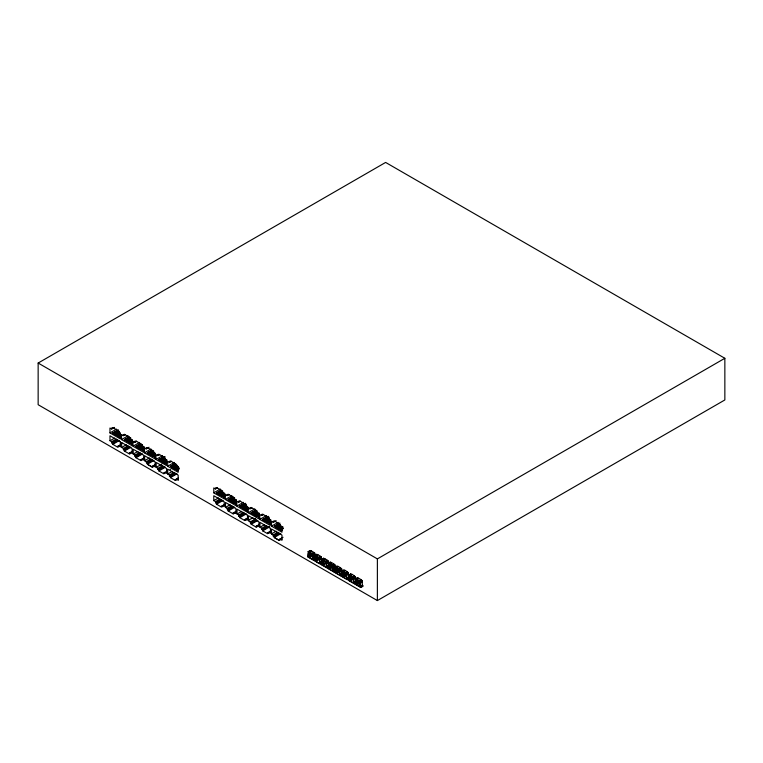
<?xml version="1.0" encoding="UTF-8"?>
<svg xmlns="http://www.w3.org/2000/svg" width="763" height="763" viewBox="0 0 763 763"><rect width="100%" height="100%" fill="white"/><g stroke="black" fill="none" stroke-linecap="round" stroke-linejoin="round"><path stroke-width="1.14" d="M281.967 539.918L280.221 538.916L281.967 539.966L281.967 535.082L271.514 528.997L271.514 533.938L273.259 534.939L273.259 536.093M224.36 504.572L221.489 506.231L221.489 507.099L216.511 504.19L215.509 501.596M280.231 538.964L280.231 540.109L279.229 539.489L283.044 537.286M279.897 533.356L274.251 536.618L274.251 537.524L279.229 540.404L279.229 539.489M266.411 525.554L261.719 528.273L262.71 530.867L267.689 533.738L267.689 532.87L270.56 531.21M220.211 498.926L215.509 501.634L213.774 500.595L213.774 495.74L224.227 501.777L224.227 506.67L222.481 505.621L222.481 506.813L221.489 506.231M215.509 502.788L221.156 499.527M216.511 504.219L223.092 500.423M323.34 563.285C326.306 563.933 320.832 563.867 321.824 564.496L321.824 561.33L322.577 561.759L324.561 560.614M330.017 567.138C332.973 567.786 327.499 567.71 328.5 568.34L330.484 567.195M343.436 574.882C348.147 575.378 336.235 576.704 343.417 574.653M235.071 512.793L233.182 513.88L228.223 510.952L227.212 508.416L225.486 507.357L225.486 502.474L235.92 508.559L235.92 513.451L234.203 512.393L234.203 513.537L233.201 512.965L236.063 511.353M227.231 508.368L231.914 505.707M227.212 509.57L232.858 506.308M228.204 510.142L233.85 506.89M228.204 511.01L234.794 507.204M233.182 513.88L233.182 513.022M267.689 532.87L268.681 533.451L268.681 532.297L270.426 533.308L270.426 528.416L259.973 522.388L259.973 527.271L264.666 524.553M261.719 529.427L267.346 526.165M262.71 529.999L268.347 526.737M262.71 530.867L269.282 527.052M38.15 363.045L385.62 162.433L724.85 358.286L724.85 399.955L377.38 600.567L38.15 404.714L38.15 363.045L377.38 558.898L724.85 358.286M111.713 429.025L111.713 427.881L112.714 428.453L112.714 427.595L117.693 430.466L118.685 433.05L120.43 434.061L120.43 438.944L109.977 432.907L109.977 428.024L111.713 429.025L114.536 427.404M109.977 432.907L116.558 429.111M117.903 430.866L112.838 433.212L118.322 429.769M112.838 433.212L117.407 430.58M112.838 432.926L117.903 430.58M118.894 431.448L113.84 433.794L118.399 430.866M113.84 433.794L117.492 431.686M113.84 433.508L118.894 431.152M118.98 432.545L114.832 434.366L119.4 431.448M114.832 434.366L118.484 432.259M114.832 434.08L118.98 432.259M119.066 433.651L115.833 434.939L119.476 432.545M115.833 434.939L119.476 432.831M115.833 434.652L119.982 432.831M120.058 434.223L116.825 435.511L120.478 433.117M116.825 435.511L119.562 433.937M116.825 435.225L120.058 433.937M121.059 434.796L117.817 436.093L120.554 434.223M117.817 436.093L120.554 434.509M114.708 438.038L110.006 440.756L109.977 435.787L120.459 441.901L120.459 446.794L118.685 445.697L118.723 446.937L117.693 446.279L117.721 447.223L112.714 444.266M117.817 435.807L121.059 434.509M121.136 435.616L118.818 436.665L120.64 435.32M118.818 436.665L120.64 435.616M117.388 439.65L111.751 442.912L111.713 441.672L116.453 439.049M123.263 435.692L123.263 434.548L124.255 435.12L124.255 434.252L129.233 437.132L130.235 439.717L131.97 440.728L131.97 445.611L121.517 439.574L121.517 434.691L123.263 435.692L125.142 434.605M118.389 440.232L112.743 443.484L111.713 442.826M119.324 440.547L112.743 444.343L112.714 443.398M121.517 439.574L128.098 435.778M128.537 438.057L124.388 439.879L128.947 436.961M124.388 439.879L128.947 437.247M124.388 439.593L129.443 437.247M129.529 438.639L125.38 440.451L129.948 437.533M125.38 440.451L128.117 438.878M125.38 440.165L130.444 437.819M130.521 439.211L126.372 441.033L130.94 438.105M126.372 441.033L129.119 439.45M117.721 446.355L120.602 444.695M126.372 440.747L130.521 438.925M130.607 440.308L127.373 441.605L131.026 439.211M127.373 441.605L130.111 440.022M127.373 441.319L130.607 440.022M132.514 440.356L128.365 442.178L132.018 439.784M128.365 442.178L131.102 440.594M128.365 441.891L132.514 440.07M132.6 441.462L129.367 442.759L132.104 440.89M129.367 442.759L132.104 441.176M121.689 442.55L121.641 447.461L126.343 444.743M129.367 442.464L132.6 441.176M132.686 442.559L130.359 443.332L132.18 441.987M130.359 443.332L132.18 442.273M130.359 443.045L132.686 442.273M123.387 448.463L128.089 445.754M134.774 442.34L134.774 441.195L135.766 441.767L135.766 440.9L140.745 443.78L141.746 446.365L143.482 447.366L143.482 452.259L133.029 446.221L133.029 441.338L134.774 442.34L136.653 441.252M124.426 451.028L124.426 450.16L123.387 449.617L129.023 446.355M130.025 446.937L124.379 450.189L124.379 451.047L129.405 453.899M124.379 451.047L130.959 447.252M133.029 446.221L139.61 442.426M140.964 444.18L135.9 446.527L140.459 443.608M135.9 446.527L140.459 443.894M135.9 446.241L140.964 443.894M141.956 444.753L136.892 447.099L140.545 444.705M136.892 447.099L141.46 444.467M136.892 446.813L141.956 444.467M142.042 445.859L137.893 447.681L142.452 444.753M137.893 447.681L142.452 445.039M137.893 447.395L142.042 445.573M129.357 453.928L129.405 453.041L132.237 451.4M143.034 446.431L138.885 448.253L142.538 445.859M138.885 448.253L142.538 446.145M138.885 447.967L143.034 446.145M144.026 447.004L139.877 448.825L142.624 446.956M139.877 448.825L142.624 447.242M139.877 448.539L144.026 446.717M143.196 448.634L140.878 449.397L143.616 447.538M140.878 449.397L143.616 447.824M143.826 458.086L140.945 459.746L141.975 460.289L141.975 459.145L143.711 460.146L143.711 455.263L133.229 449.254L133.229 454.138L137.931 451.419M140.878 449.111L144.112 447.824M144.197 449.207L141.87 449.979L143.702 448.634M141.87 449.693L144.197 448.921M133.229 454.138L135.003 455.12L139.677 452.43M146.181 448.921L146.181 447.776L147.173 448.348L147.173 447.49L152.152 450.361L153.144 452.945L154.889 453.956L154.889 458.84L144.436 452.802L144.436 447.919L146.181 448.921L149.052 447.261M135.003 455.12L134.975 456.293L140.611 453.031M135.967 456.865L141.613 453.613M140.974 460.585L135.967 457.733L142.547 453.928M144.436 452.802L151.017 449.006M152.362 450.761L147.297 453.108L151.866 450.189M147.297 453.108L151.866 450.475M147.297 452.821L152.362 450.475M153.353 451.343L148.299 453.689L152.858 450.761M148.299 453.689L152.858 451.047M148.299 453.403L153.353 451.047M153.439 452.44L149.29 454.262L153.859 451.343M149.29 454.262L152.943 452.154M149.29 453.975L153.439 452.154M154.441 453.012L150.292 454.834L153.935 452.44M150.292 454.834L153.935 452.726M150.292 454.548L154.441 452.726M155.433 453.594L151.284 455.406L154.937 453.012M151.284 455.406L154.937 453.298M151.284 455.12L154.517 453.832M155.518 454.691L152.276 455.988L155.013 454.119M152.276 455.988L155.013 454.405M149.367 457.943L144.665 460.661L146.41 461.701M152.276 455.702L155.518 454.405M155.595 455.797L153.277 456.56L155.099 455.215M153.277 456.56L155.099 455.501M153.277 456.274L155.595 455.501M155.261 464.6L152.381 466.269L153.373 466.88L153.373 465.688L155.118 466.737L155.118 461.806L144.665 455.778L144.665 460.699L146.41 461.663L151.112 458.954M157.75 455.606L157.75 454.452L158.742 455.025L158.742 454.166L163.721 457.037L164.713 459.631L166.458 460.633L166.458 465.516L156.005 459.488L156.005 454.595L157.75 455.606L159.629 454.519M152.381 466.269L152.381 467.166L147.402 464.286L147.402 463.389L146.41 462.817L152.047 459.555M147.402 463.389L153.048 460.137M153.983 460.451L147.402 464.257L152.381 467.128M156.005 459.488L162.586 455.683M164.846 456.913L158.866 459.793L163.435 456.865M158.866 459.793L163.435 457.151M158.866 459.507L164.846 456.627M164.016 458.544L159.868 460.366L164.427 457.447M159.868 460.366L164.427 457.733M159.868 460.079L164.016 458.258M165.008 459.116L160.859 460.938L165.428 458.019M160.859 460.938L164.512 458.83M160.859 460.652L165.008 458.83M165.094 460.223L161.861 461.52L165.504 459.116M161.861 461.52L165.504 459.412M161.861 461.224L165.094 459.936M166.086 460.795L162.853 462.092L166.506 459.698M162.853 462.092L165.59 460.509M162.853 461.806L167.002 459.984M167.087 461.367L163.845 462.664L166.592 460.795M163.845 462.664L165.676 461.615M166.773 471.315L163.892 472.974L164.894 473.556L164.894 472.373L166.63 473.413L166.63 468.492L156.177 462.454L156.177 467.376L161.823 464.114M163.845 462.378L167.087 461.081M167.164 462.473L164.846 463.236L166.668 461.901M164.846 463.236L166.668 462.187M164.846 462.95L167.164 462.187M162.624 465.668L157.922 468.377L156.177 467.347M169.462 462.368L169.462 461.214L170.464 461.796L170.464 460.928L175.433 463.809L176.434 466.393L178.18 467.395L178.18 472.287L167.717 466.25L167.717 461.367L169.462 462.368L171.341 461.281M157.922 468.348L157.922 469.531L163.559 466.269M163.892 472.946L163.892 473.842L158.914 470.933L158.914 470.075L164.56 466.842M158.914 470.962L165.495 467.166M167.717 466.25L174.307 462.445M175.652 464.209L170.588 466.555L175.156 463.637M170.588 466.555L175.156 463.923M170.588 466.269L175.652 463.923M176.644 464.495C171.551 468.492 168.909 467.814 176.148 464.209M171.58 467.128L176.148 464.495M172.991 466.889L176.644 464.781M176.73 465.888L172.581 467.709L176.234 465.306M172.581 467.709L176.234 465.602M172.581 467.414L176.73 465.602M177.722 466.46L173.573 468.282L177.226 465.888M173.573 468.282L176.31 466.698M173.573 467.996L177.722 466.174M177.808 467.557L174.574 468.854L178.218 466.46M174.574 468.854L177.312 467.271M174.574 468.568L177.808 467.271M177.893 468.663L175.566 469.426L178.304 467.557M175.566 469.426L177.388 468.377M178.151 480.08L178.18 475.158L167.698 469.15L167.698 474.042L172.4 471.324M175.566 469.14L178.8 467.853M178.885 469.235L176.558 470.008L179.295 468.139M176.558 470.008L178.389 468.949M176.558 469.712L178.885 468.949M169.434 475.044L174.136 472.335M167.698 474.042L169.462 475.015L169.434 476.198L175.08 472.936M169.434 476.198L170.464 476.741L176.072 473.518M175.433 479.612L175.433 480.48L170.435 477.628L177.016 473.833M175.414 480.509L175.414 479.641L178.284 477.981M215.509 488.949L215.509 487.805L216.511 488.377L216.511 487.519L221.489 490.39L222.481 492.974L224.227 493.985L224.227 498.868L213.774 492.831L213.774 487.948L215.509 488.949L217.388 487.872M213.774 492.831L220.354 489.035M221.699 490.79L216.635 493.136L221.203 490.218M216.635 493.136L221.203 490.504M216.635 492.85L221.699 490.504M222.691 491.372L217.636 493.718L221.28 491.324M217.636 493.718L221.28 491.61M217.636 493.432L222.691 491.086M222.777 492.469L218.628 494.29L222.281 491.897M218.628 494.29L222.281 492.183M218.628 494.004L222.777 492.183M222.863 493.575L219.62 494.863L223.273 492.469M219.62 494.863L223.273 492.755M219.62 494.577L222.863 493.289M224.77 493.623L220.621 495.445L224.265 493.041M220.621 495.445L223.359 493.861M220.621 495.149L224.77 493.337M223.941 495.244L221.613 496.017L224.351 494.147M221.613 496.017L224.351 494.434M213.774 500.633L218.476 497.915M221.613 495.731L224.847 494.434M224.932 495.826L222.605 496.589L224.436 495.244M222.605 496.303L224.932 495.54M227.059 495.616L227.059 494.472L228.051 495.044L228.051 494.186L233.03 497.056L234.022 499.641L235.767 500.652L235.767 505.535L225.314 499.498L225.314 494.615L227.059 495.616L228.938 494.529M216.511 503.361L222.147 500.108M225.314 499.498L231.895 495.702M233.24 497.457L228.175 499.803L232.744 496.885M228.175 499.803L232.744 497.171M228.175 499.517L233.24 497.171M234.231 498.029L229.177 500.385L232.829 497.981M229.177 500.385L232.829 498.277M229.177 500.089L234.231 497.743M234.317 499.136L230.168 500.957L234.737 498.029M230.168 500.957L233.821 498.849M230.168 500.671L234.317 498.849M235.319 499.708L231.17 501.529L234.813 499.136M231.17 501.529L234.813 499.422M231.17 501.243L235.319 499.422M236.311 500.28L232.162 502.102L235.815 499.708M232.162 502.102L235.815 499.994M232.162 501.816L236.311 499.994M236.396 501.386L233.154 502.683L235.891 500.814M233.154 502.683L235.891 501.1M225.466 507.414L230.168 504.696M233.154 502.388L236.396 501.1M236.473 502.493L234.155 503.256L235.977 501.911M234.155 503.256L235.977 502.197M234.155 502.97L236.473 502.197M238.571 502.264L238.571 501.119L239.563 501.692L239.563 500.833L244.541 503.704L245.533 506.289L247.279 507.3L247.279 512.183L236.826 506.146L236.826 501.262L238.571 502.264L240.45 501.177M236.826 506.146L243.407 502.35M245.667 503.58L239.696 506.451L244.255 503.532M239.696 506.451L244.255 503.818M239.696 506.165L245.667 503.294M245.753 504.677L240.688 507.023L245.247 504.105M240.688 507.023L245.247 504.391M240.688 506.737L245.753 504.391M245.829 505.783L241.68 507.605L246.249 504.677M241.68 507.605L245.333 505.497M241.68 507.319L245.829 505.497M246.831 506.355L242.682 508.177L246.335 505.783M242.682 508.177L246.335 506.069M242.682 507.891L246.831 506.069M247.822 506.928L243.674 508.749L246.411 506.88M243.674 508.749L246.411 507.176M243.674 508.463L246.907 507.176M247.908 508.034L244.675 509.331L247.412 507.462M244.675 509.331L247.412 507.748M247.508 515.216L237.055 509.15L237.055 514.071L241.757 511.353M244.675 509.035L247.908 507.748M247.994 509.131L245.667 509.903L247.489 508.559M245.667 509.903L247.489 508.845M245.667 509.617L247.994 508.845M247.594 518.907L244.77 520.538L239.792 517.629L239.792 516.77L238.8 516.198L238.8 515.044L243.502 512.364M249.968 508.845L249.968 507.7L250.97 508.272L250.97 507.414L255.948 510.285L256.94 512.87L258.686 513.88L258.686 518.764L248.233 512.726L248.233 507.843L249.968 508.845L251.847 507.767M238.8 516.227L244.437 512.965M239.792 516.799L245.438 513.547M239.792 517.657L246.373 513.861M248.233 512.726L254.813 508.931M255.243 511.22L251.094 513.032L255.662 510.113M251.094 513.032L255.662 510.399M251.094 512.746L256.158 510.399M256.244 511.792L252.095 513.613L256.654 510.685M252.095 513.613L254.832 512.03M252.095 513.327L257.15 510.972M256.32 512.889L253.087 514.186L256.74 511.792M253.087 514.186L255.824 512.602M253.087 513.9L257.236 512.078M244.77 520.538L244.77 519.641L247.651 518.01M257.322 513.47L254.079 514.758L257.732 512.364M254.079 514.758L256.816 513.184M254.079 514.472L257.322 513.184M259.229 513.518L255.08 515.34L258.733 512.936M255.08 515.34L257.818 513.757M255.08 515.044L259.229 513.232M259.306 514.615L256.072 515.912L258.81 514.043M256.072 515.912L258.81 514.329M256.072 515.626L259.306 514.329M254.928 518.935C251.208 523.389 243.826 521.177 253.192 517.934M259.391 515.721L257.074 516.484L258.895 515.139M257.074 516.484L258.895 515.435M257.074 516.198L259.391 515.435M261.537 515.53L261.537 514.376L262.539 514.958L262.539 514.09L267.517 516.961L268.509 519.555L270.255 520.557L270.255 525.44L259.801 519.412L259.801 514.52L261.537 515.53L263.416 514.443M259.077 524.591L256.206 526.251L256.206 527.119L251.227 524.238C248.852 521.501 253.755 521.558 255.872 519.546M251.227 523.38L256.864 520.118M251.227 524.238L257.808 520.442M259.801 519.412L266.382 515.607M268.643 516.837L262.663 519.717L268.137 516.265M262.663 519.717L267.231 517.085M262.663 519.431L268.643 516.551M268.719 517.943L263.664 520.29L268.223 517.371M263.664 520.29L268.223 517.657M263.664 520.004L268.719 517.657M268.805 519.04L264.656 520.862L269.215 517.943M264.656 520.862L269.215 518.23M264.656 520.576L268.805 518.754M269.797 519.622L265.648 521.444L269.301 519.04M265.648 521.444L269.301 519.336M265.648 521.148L269.797 519.336M270.798 520.194L266.649 522.016L269.387 520.147M266.649 522.016L269.387 520.433M266.649 521.73L270.798 519.908M269.968 521.825L267.641 522.588L270.379 520.719M267.641 522.588L270.379 521.005M267.641 522.302L270.875 521.005M268.643 522.874C269.492 524.191 267.87 521.93 270.464 521.825M273.259 522.293L273.259 521.148L274.251 521.72L274.251 520.852L279.229 523.733L280.231 526.317L281.967 527.319L281.967 532.212L271.514 526.174L271.514 521.291L273.259 522.293L276.13 520.633M271.514 526.174L278.094 522.378M279.439 524.133L274.384 526.48L279.859 523.027M274.384 526.48L278.943 523.847M274.384 526.193L279.439 523.847M280.441 524.706L275.376 527.052L279.945 524.133M275.376 527.052L279.945 524.419M275.376 526.766L280.441 524.419M280.526 525.812L276.378 527.634L280.021 525.24M276.378 527.634L280.021 525.526M276.378 527.347L280.526 525.526M281.518 526.384L277.37 528.206L280.107 526.336M277.37 528.206L280.107 526.623M277.37 527.92L281.518 526.098M281.604 527.491L278.361 528.778L281.099 526.909M278.361 528.778L281.099 527.195M278.361 528.492L282.51 526.67M282.596 528.063L279.363 529.35L283.016 526.956M276.216 531.172L271.514 533.881L273.259 534.939L277.961 532.173M279.363 529.35L282.1 527.777M279.363 529.064L282.596 527.777M282.682 529.16L280.355 529.932L283.092 528.063M280.355 529.932L283.092 528.349M280.355 529.646L282.682 528.873M278.896 532.784L273.259 536.036L274.251 536.666M280.832 533.68L274.251 537.476L279.229 540.347M308.118 551.649L310.112 550.495C313.24 550.724 308.958 553.204 308.118 551.649L308.862 553.518L308.118 553.08L307.623 556.818L313.593 560.271L313.097 555.96L315.081 554.806L314.337 554.377L312.344 555.235L314.833 554.377L314.833 553.223L313.841 552.65L311.848 553.804L309.358 552.078M309.358 552.364L311.352 551.22M313.841 552.65L311.562 553.68L312.553 554.539L312.057 555.693L312.811 556.122L312.811 559.289C315.796 561.339 305.41 555.34 308.405 556.742L308.405 553.585L309.149 554.014L311.142 552.86M308.405 556.742L310.398 555.598M311.848 553.804L312.849 554.377L314.833 553.223M314.738 555.464L316.721 554.32C319.859 554.548 315.577 557.019 314.738 555.464L315.481 557.333L314.738 556.904L314.232 560.643L320.212 564.086L319.716 559.775L321.7 558.63L320.956 558.201L321.452 557.047L320.46 556.475L318.467 557.619L315.977 555.903M313.097 559.117L315.081 557.972M321.919 562.245C320.355 565.984 313.936 559.699 315.024 560.567L315.024 557.4L315.768 557.829L317.761 556.685M315.768 557.829L315.024 555.969L318.181 557.505L320.46 556.475M315.024 560.567L317.017 559.413M318.467 557.619L319.468 558.201L321.452 557.047M319.716 559.775L318.963 559.06L321.452 558.201M321.538 559.393L323.531 558.249C326.669 558.478 322.377 560.948 321.538 559.393L322.291 561.263L321.538 560.834L321.042 564.572L327.012 568.015L326.516 563.704L328.51 562.56L327.766 562.131L325.772 562.989L328.262 562.131L328.262 560.977L327.26 560.404L325.276 561.549L322.787 559.832M322.577 561.759L321.824 559.899L323.073 560.614L325.067 559.174M319.716 562.941L321.7 561.787M323.073 560.328L324.99 561.434L327.26 560.404M325.276 561.549L326.268 562.131L328.262 560.977M328.204 563.247L330.198 562.102C333.336 562.321 329.044 564.801 328.204 563.247L328.958 565.116L328.204 564.687L327.709 568.416L333.689 571.869L336.807 569.856L338.286 571.029L338.677 572.46L337.208 572.527L335.73 570.753M329.454 563.962L331.447 562.817M326.516 566.871L328.51 565.717M328.5 568.34L328.5 565.183L329.244 565.612L331.237 564.467M324.99 561.434L325.982 562.293L325.486 563.447L326.23 563.876L326.23 567.033L328.719 566.175M331.943 565.116C336.712 562.264 330.646 567.538 329.454 563.676M331.943 565.402L332.935 565.974L334.928 564.83L334.928 565.974L332.439 566.842L333.183 567.558L335.176 566.413L335.176 569.57L333.183 570.724L333.183 567.558M332.439 566.842L334.928 565.974M332.439 567.128L334.432 565.974L335.176 566.413M334.919 567.119L336.912 565.974C340.05 566.203 335.758 568.673 334.919 567.119L335.672 568.988L334.919 568.559L334.423 572.298L340.393 575.75L343.522 573.728L344.99 574.901L345.391 576.332L343.913 576.408L342.444 574.634M336.168 567.844L338.162 566.69M341.357 569.36L338.867 570.219L339.611 571.601L339.611 574.758C342.606 576.818 332.22 570.819 335.205 572.221L335.205 569.055L335.958 569.484L337.952 568.34M329.244 565.612L328.5 563.743L332.649 566.146L332.153 567.29L332.897 567.72L332.897 570.886L335.672 569.856M335.958 569.484L335.205 567.624L338.371 569.16C343.531 565.946 337.618 571.449 336.168 567.558M334.709 572.136L336.702 570.982M335.205 572.221L337.198 571.067M338.658 569.274L339.649 569.856L341.643 568.702L341.643 569.856L339.154 571.001L339.897 571.43L341.891 570.285L341.919 576.094L343.913 574.94M341.633 571.001L343.627 569.847C346.755 570.075 342.473 572.546 341.633 571.001L342.377 572.87L341.633 572.431L341.137 576.17L347.108 579.622L349.101 578.468M342.873 571.716L344.866 570.562M341.919 571.497L343.169 572.212L345.153 570.772M339.897 574.596L342.387 573.738L339.897 574.596L339.897 571.43M341.919 572.927L342.663 573.366L344.657 572.212M343.169 571.926L345.076 573.032C350.246 569.818 344.332 575.321 342.873 571.43M345.362 573.156L346.364 573.728L348.357 572.574L348.357 573.728L345.868 574.587L346.612 575.312L348.605 574.158L348.176 580.233L354.156 583.685L356.14 582.541L356.273 581.673L357.198 581.625L358.677 582.798L359.068 584.229L357.599 584.305L356.121 582.531M341.423 576.008L346.822 579.127L345.582 574.091L348.071 573.232M351.915 574.634L350.665 573.919L348.672 575.064L349.921 575.779L351.915 574.348L349.921 575.779M349.921 575.493L352.411 577.219L354.404 576.075L355.396 576.647L355.396 577.791L352.907 578.659L354.9 577.791L355.644 578.23L353.364 579.537L353.364 582.703C356.359 584.763 345.973 578.764 348.968 580.157L348.968 577L349.712 577.429L348.968 575.56L350.951 574.415M346.612 578.468L349.101 577.61L346.612 578.468L346.612 575.312M349.712 577.429L351.705 576.284M352.411 576.933L354.404 576.075M348.968 580.157L350.951 579.012M348.968 575.56L353.116 577.963L355.396 576.647M353.364 579.537L352.62 578.163L355.11 577.295M355.31 578.898L357.303 577.744C360.441 577.972 356.149 580.452 355.31 578.898L356.063 580.767L355.31 580.328L354.814 584.067L360.785 587.52L362.806 586.385M356.559 579.613L358.553 578.468M353.651 582.541L356.14 581.673L353.651 582.541L353.651 579.375L352.907 578.945M355.596 580.834L356.35 581.263L358.343 580.109M355.596 579.394L358.763 580.929C363.922 577.715 358.009 583.218 356.559 579.327M359.049 581.053L360.041 581.625L362.034 580.481L362.034 581.625L359.545 582.779L360.289 583.209L360.289 586.365L362.778 585.507L362.778 586.365M359.545 582.779L361.538 581.625L362.282 582.055L362.282 585.221L360.289 586.365M358.763 580.929L359.755 581.788L359.259 582.942L360.002 583.371L362.282 582.055M118.818 436.379L119.314 436.665M120.354 437.266L119.858 436.98L120.354 437.552M131.894 443.932L131.398 443.646L131.894 444.219M154.813 457.161L154.317 456.875L154.813 457.447M166.382 463.837L165.886 463.551L166.382 464.123M171.58 466.842L172.085 467.128M224.15 497.19L223.645 496.904L224.15 497.476M235.691 503.857L235.195 503.57L235.691 504.143M247.202 510.504L246.707 510.218L247.202 510.79M258.609 517.085L258.104 516.799L258.609 517.371M270.178 523.761L269.673 523.475L270.178 524.047M170.111 469.483L170.607 469.77M254.928 518.42L255.424 518.706M269.387 526.756L269.883 527.042M311.352 550.924L313.841 552.364M317.971 554.749L320.46 556.189M324.78 558.678L327.26 560.118M331.447 562.531L333.936 563.962M338.162 566.404L340.651 567.844M344.866 570.276L347.356 571.716M351.915 574.348L354.404 575.779M358.553 578.173L361.042 579.613M333.936 564.258L334.928 564.83M340.651 568.13L341.643 568.702M347.356 572.002L348.357 572.574M361.042 579.899L362.034 580.481M121.641 442.569L132.142 448.587L132.094 453.499L130.349 452.488M328.262 562.131L327.766 562.131M341.643 569.856L341.147 569.57L341.891 570.285M348.357 573.728L347.852 573.442L348.605 574.158M355.396 577.791L354.9 577.791M362.034 581.625L361.538 581.625M311.562 553.68L308.405 552.145L309.149 554.014M352.411 577.219L353.403 577.791L353.403 578.945M341.919 571.983L342.663 573.366M355.596 579.88L356.35 581.263M348.672 576.218L349.425 576.933L348.672 576.504M312.344 555.531L313.097 555.96M325.772 563.275L326.516 563.704M362.282 585.221L362.778 585.507M153.373 465.688L155.118 466.698M259.973 527.271L261.719 528.273M109.977 440.671L111.751 441.758M121.641 447.461L123.434 448.444L123.387 449.617M178.18 480.041L176.406 479.069L176.406 480.223L175.414 479.641M237.055 514.043L238.8 515.073M129.357 453.06L130.406 453.613M134.975 456.293L135.995 456.846L135.967 457.733M157.922 469.503L158.914 470.103M244.77 519.641L245.772 520.252L245.772 519.069L247.508 520.108L247.508 515.187M333.183 570.724L333.689 571.869M319.926 563.39L319.43 559.947L318.676 559.517L319.172 558.363L318.181 557.505M341.423 575.807L341.919 576.094M321.328 564.401L326.726 567.319M327.995 568.254L333.393 571.172M377.38 558.898L377.38 600.567M360.785 586.652L360.785 587.52M360.041 581.625L360.041 582.779M360.002 583.371L360.002 586.537C362.997 588.588 352.611 582.589 355.596 583.991L355.644 578.23M357.303 577.744L357.303 578.898M354.156 582.827L354.156 583.685M353.116 577.963L353.116 578.449M350.665 573.919L350.665 575.064M347.108 578.755L347.108 579.622M346.364 573.728L346.364 574.882M346.078 574.377L345.076 573.032M340.393 574.882L340.393 575.75M339.649 569.856L339.649 571.001M339.363 570.505L338.371 569.16M332.935 565.974L332.935 567.128M330.198 562.102L330.198 563.247M326.268 562.131L326.268 563.275M323.531 558.249L323.531 559.393M319.468 558.201L319.468 559.346M316.721 554.32L316.721 555.464M312.849 554.377L312.849 555.531M310.112 550.495L310.112 551.649M256.177 527.09L256.177 526.222L257.198 526.823L257.169 525.65L258.943 526.68L258.915 521.768L248.49 515.759L248.49 520.652M250.197 521.625L250.226 522.808M170.464 476.741L170.435 477.628M146.41 461.663L146.41 462.855M140.974 459.717L140.945 460.604M130.406 452.469L130.349 453.642M120.43 441.815L120.43 446.708M309.94 555.397C310.322 557.848 311.638 554.854 309.94 555.397M316.559 559.212C316.941 561.673 318.257 558.678 316.559 559.212M336.741 570.877L337.58 571.907L336.788 570.762M350.494 578.812C350.885 581.263 352.201 578.268 350.494 578.812M357.132 582.646C357.523 585.097 358.839 582.102 357.132 582.646M308.929 554.634C310.331 560.452 313.974 554.043 308.929 554.634M315.548 558.459C316.95 564.267 320.594 557.867 315.548 558.459M322.348 562.388C323.75 568.197 327.394 561.797 322.348 562.388M329.015 566.241C330.427 572.05 334.06 565.641 329.015 566.241M349.483 578.058C350.894 583.867 354.528 577.457 349.483 578.058M143.406 450.58L142.91 450.284L143.406 450.58M178.103 470.609L177.598 470.313L178.103 470.609M281.89 530.533L281.394 530.237L281.89 530.533"/></g></svg>
